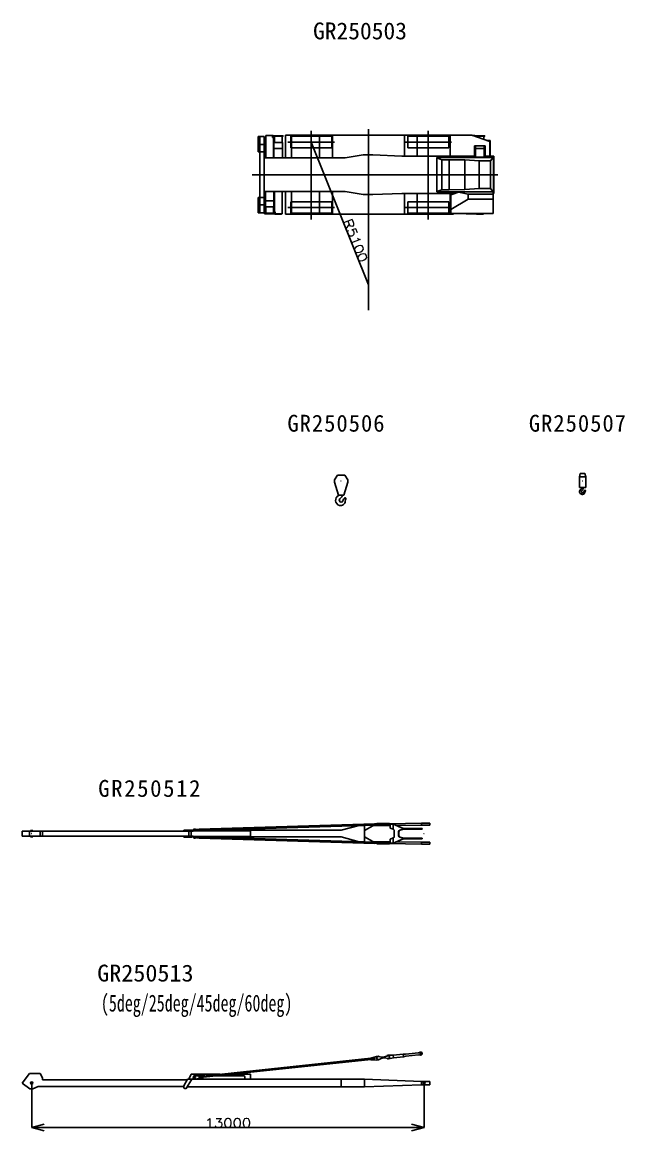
# Model space of a CAD drawing. Extents: x -120528 to -38681, y -40362 to 40632.
# Drawn here: x -102925 to -82960, y -83 to 36668 of the extents above; entities that cross this region are included whole.
import ezdxf

# ---------------------------------------------------------------- set-up
doc = ezdxf.new("R2010")
doc.units = 0
doc.header["$PDMODE"] = 35
doc.layers.get('0').update_dxf_attribs({"linetype": 'CONTINUOUS'})
doc.layers.get('DEFPOINTS').update_dxf_attribs({"linetype": 'CONTINUOUS'})
doc.styles.add('MX_DIMTXSTY_3', font='txt.shx', dxfattribs={"width": 1.2, "bigfont": 'extfont.shx'})
doc.styles.add('MX_DIMTXSTY_4', font='txt.shx', dxfattribs={"width": 1.15, "bigfont": 'extfont.shx'})
doc.styles.add('MX_NOTE_STANDARD', font='txt.shx', dxfattribs={"bigfont": 'extfont.shx'})
doc.dimstyles.new('MXDIMSTYLE', dxfattribs={"dimtxt": 2.8, "dimasz": 2.5, "dimexe": 1, "dimexo": 0.5, "dimgap": 0.5, "dimtad": 1, "dimdsep": 46, "dimtxsty": 'MX_NOTE_STANDARD', "dimblk1": 'OPEN30', "dimblk2": 'OPEN30', "dimsah": 1, "dimcen": 2.5, "dimadec": 0, "dimazin": 0, "dimtfac": 1, "dimtmove": 0, "dimatfit": 3, "dimldrblk": 'OPEN30', "dimfxl": 1, "dimtzin": 0, "dimarcsym": 0})

# ---------------------------------------------------------------- blocks, each defined once
blk = doc.blocks.new('_OPEN30')
at = {"color": 0, "linetype": 'ByBlock', "lineweight": -2}
for p, q in [((-1, 0.267949), (0, 0)), ((0, 0), (-1, -0.267949)), ((0, 0), (-1, 0))]:
    blk.add_line(p, q, dxfattribs=at)
blk = doc.blocks.new('*D5')
at = {"color": 7, "linetype": 'Continuous'}
for p, q in [((-93349.973253, 32695.03115), (-93350.437456, 32694.845365)), ((-91454.509064, 27960.348926), (-93349.50905, 32695.216934)), ((-91454.973252, 27960.163148), (-91455.43747, 27959.977357))]:
    blk.add_line(p, q, dxfattribs=at)
at = {"layer": 'DEFPOINTS', "color": 0, "linetype": 'Continuous'}
for p in [(-93349.50905, 32695.216934), (-93349.50905, 32695.216934), (-91454.509049, 27960.348932)]:
    blk.add_point(p, dxfattribs=at)
at = {"color": 7, "linetype": 'Continuous', "xscale": 2.77, "yscale": 2.77, "zscale": 2.77}
for p, rotation in [((-93349.50905, 32695.216934), 111.8123909999999), ((-91454.509064, 27960.348926), 291.812391)]:
    blk.add_blockref('_OPEN30', p, dxfattribs=dict(at, rotation=rotation))
at = {"color": 7, "linetype": 'Continuous', "insert": (-91880.335343, 29429.362774), "char_height": 300, "attachment_point": 5, "rotation": 291.8124214336, "style": 'MX_DIMTXSTY_4'}
blk.add_mtext('\\A1;R5100', dxfattribs=at)
blk = doc.blocks.new('*D8')
at = {"color": 7, "linetype": 'Continuous'}
for p, q in [((-102609.909141, 1500.525206), (-102609.909141, 26.880675)), ((-89609.908604, 1498.225279), (-89609.908604, 26.880675)), ((-89609.908604, 27.880675), (-102609.909141, 27.880675))]:
    blk.add_line(p, q, dxfattribs=at)
at = {"layer": 'DEFPOINTS', "color": 0, "linetype": 'Continuous'}
for p in [(-102609.909141, 1501.025206), (-89609.908604, 1498.725279), (-102609.909141, 27.880675)]:
    blk.add_point(p, dxfattribs=at)
at = {"color": 7, "linetype": 'Continuous', "xscale": 415.5, "yscale": 415.5, "zscale": 415.5, "rotation": 180}
blk.add_blockref('_OPEN30', (-102609.909141, 27.880675), dxfattribs=at)
at = {"color": 7, "linetype": 'Continuous', "xscale": 415.5, "yscale": 415.5, "zscale": 415.5}
blk.add_blockref('_OPEN30', (-89609.908604, 27.880675), dxfattribs=at)
at = {"color": 7, "linetype": 'Continuous', "insert": (-96109.909092, 178.380675), "char_height": 300, "attachment_point": 5, "style": 'MX_DIMTXSTY_3'}
blk.add_mtext('\\A1;13000', dxfattribs=at)

msp = doc.modelspace()

# ---------------------------------------------------------------- linework, layer by layer
at = {"color": 104, "linetype": 'Continuous'}
for p, q in [((-91454.51, 33116.92), (-91454.51, 27122.82)), ((-95109.51, 32875.22), (-94909.51, 32875.22)), ((-95109.51, 32875.22), (-95109.51, 32608.22)), ((-95052.51, 32608.22), (-95052.51, 32875.22)), ((-94909.51, 32875.22), (-94909.51, 32608.22)), ((-94201.51, 32170.22), (-94201.51, 32920.22)), ((-94201.51, 32920.22), (-94001.51, 32920.22)), ((-92671.51, 32887.22), (-94027.51, 32887.22)), ((-94027.51, 32887.22), (-94027.51, 32503.22)), ((-94001.51, 32920.22), (-94001.51, 32170.22)), ((-94001.51, 32920.22), (-93070.51, 32920.22)), ((-93349.51, 30131.83), (-93349.51, 33062.99)), ((-93070.51, 32920.22), (-93070.51, 32170.22)), ((-92640.51, 32920.22), (-93070.51, 32920.22)), ((-92671.51, 32503.22), (-92671.51, 32887.22)), ((-92640.51, 32170.22), (-92640.51, 32920.22)), ((-92640.51, 32920.22), (-90259.51, 32920.22)), ((-89841.51, 32920.22), (-90259.51, 32920.22)), ((-90259.51, 32920.22), (-90259.51, 32228.22)), ((-88791.51, 32887.22), (-90147.51, 32887.22)), ((-90147.51, 32887.22), (-90147.51, 32503.22)), ((-89841.51, 32228.22), (-89841.51, 32920.22)), ((-89841.51, 32920.22), (-88748.51, 32920.22)), ((-89469.51, 30131.83), (-89469.51, 33062.99)), ((-88791.51, 32503.22), (-88791.51, 32887.22)), ((-88028.51, 32920.22), (-88748.51, 32920.22)), ((-88748.51, 32920.22), (-88748.51, 32228.22)), ((-87428.51, 32713.22), (-88028.51, 32920.22)), ((-87535.76, 32750.22), (-87424.51, 32750.22)), ((-87428.51, 32228.22), (-87428.51, 32713.22)), ((-87424.51, 32750.22), (-87424.51, 32228.22)), ((-95052.51, 32608.22), (-95109.51, 32608.22)), ((-95109.51, 32608.22), (-95109.51, 32365.22)), ((-95109.51, 32365.22), (-95052.51, 32365.22)), ((-95052.51, 32608.22), (-94909.51, 32608.22)), ((-95052.51, 32365.22), (-95052.51, 32608.22)), ((-95052.51, 32365.22), (-94909.51, 32365.22)), ((-95052.51, 30855.22), (-95052.51, 32365.22)), ((-94909.51, 32608.22), (-94909.51, 32365.22)), ((-94909.51, 32365.22), (-94909.51, 32170.22)), ((-94584.51, 32477.22), (-94584.51, 32676.11)), ((-94299.51, 32676.11), (-94584.51, 32676.11)), ((-94584.51, 32477.22), (-94299.51, 32477.22)), ((-94584.51, 32170.22), (-94584.51, 32477.22)), ((-94299.51, 32676.11), (-94299.51, 32477.22)), ((-94299.51, 32477.22), (-94299.51, 32170.22)), ((-92577.68, 32695.22), (-94126.41, 32695.22)), ((-94027.51, 32503.22), (-92671.51, 32503.22)), ((-88697.68, 32695.22), (-90246.41, 32695.22)), ((-90147.51, 32503.22), (-88791.51, 32503.22)), ((-87941.51, 32571.22), (-87588.51, 32571.22)), ((-87941.51, 32228.22), (-87941.51, 32571.22)), ((-87904.51, 32477.22), (-87904.51, 32571.22)), ((-87619.51, 32477.22), (-87904.51, 32477.22)), ((-87904.51, 32196.53), (-87904.51, 32477.22)), ((-87619.51, 32571.22), (-87619.51, 32477.22)), ((-87619.51, 32477.22), (-87619.51, 32196.53)), ((-87588.51, 32571.22), (-87588.51, 32228.22)), ((-94909.51, 32170.22), (-94909.51, 31050.22)), ((-94584.51, 32170.22), (-94909.51, 32170.22)), ((-94584.51, 32170.22), (-94001.51, 32170.22)), ((-94001.51, 32170.22), (-93070.51, 32170.22)), ((-93070.51, 32170.22), (-92640.51, 32170.22)), ((-92640.51, 32170.22), (-92224.51, 32170.22)), ((-92224.51, 32170.22), (-91624.51, 32270.22)), ((-91624.51, 32270.22), (-91304.51, 32270.22)), ((-91304.51, 32270.22), (-90346.51, 32228.22)), ((-90346.51, 32228.22), (-90259.51, 32228.22)), ((-90259.51, 32228.22), (-89841.51, 32228.22)), ((-89841.51, 32228.22), (-88748.51, 32228.22)), ((-89182.71, 32181.82), (-89182.71, 32166.85)), ((-89182.71, 32181.82), (-87321.9, 32181.82)), ((-89182.71, 31053.59), (-89182.71, 32166.85)), ((-89182.71, 32166.85), (-89027.71, 32105.55)), ((-89027.71, 31114.88), (-89027.71, 32105.55)), ((-89027.71, 32105.55), (-88777.71, 32105.55)), ((-88777.71, 32105.55), (-88777.71, 31114.88)), ((-88259.51, 32100.09), (-88777.71, 32105.55)), ((-88748.51, 32228.22), (-87941.51, 32228.22)), ((-87781.51, 32070.62), (-88259.51, 32100.09)), ((-88259.51, 31120.34), (-88259.51, 32100.09)), ((-87904.51, 32228.22), (-87941.51, 32228.22)), ((-87619.51, 32196.53), (-87904.51, 32196.53)), ((-87781.51, 32070.62), (-87408.51, 32070.62)), ((-87781.51, 31149.82), (-87781.51, 32070.62)), ((-87588.51, 32228.22), (-87619.51, 32228.22)), ((-87588.51, 32228.22), (-87428.51, 32228.22)), ((-87299.51, 32228.22), (-87428.51, 32228.22)), ((-87321.9, 32181.82), (-87408.51, 32070.62)), ((-87408.51, 32070.62), (-87408.51, 31149.82)), ((-87321.9, 32181.82), (-87309.51, 32181.82)), ((-87309.51, 32181.82), (-87309.51, 31038.62)), ((-87299.51, 30992.22), (-87299.51, 32228.22)), ((-87163.43, 31610.22), (-95304.66, 31610.22)), ((-94909.51, 31050.22), (-94909.51, 30855.22)), ((-94909.51, 31050.22), (-94869.51, 31050.22)), ((-94869.51, 30743.22), (-94869.51, 31050.22)), ((-94869.51, 31050.22), (-94584.51, 31050.22)), ((-94584.51, 31050.22), (-92224.51, 31050.22)), ((-94584.51, 31050.22), (-94584.51, 30743.22)), ((-94201.51, 30300.22), (-94201.51, 31050.22)), ((-94001.51, 31050.22), (-94201.51, 31050.22)), ((-94001.51, 31050.22), (-94001.51, 30300.22)), ((-93070.51, 31050.22), (-94001.51, 31050.22)), ((-93070.51, 31050.22), (-93070.51, 30300.22)), ((-92640.51, 31050.22), (-93070.51, 31050.22)), ((-92640.51, 30300.22), (-92640.51, 31050.22)), ((-92224.51, 31050.22), (-92640.51, 31050.22)), ((-91624.51, 30950.22), (-92224.51, 31050.22)), ((-92224.51, 31050.22), (-91624.51, 30950.22)), ((-91304.51, 30950.22), (-91624.51, 30950.22)), ((-91304.51, 30950.22), (-91624.51, 30950.22)), ((-90346.51, 30992.22), (-91304.51, 30950.22)), ((-91304.51, 30950.22), (-90346.51, 30992.22)), ((-90259.51, 30992.22), (-90346.51, 30992.22)), ((-88580.15, 30992.22), (-90346.51, 30992.22)), ((-90259.51, 30992.22), (-90259.51, 30300.22)), ((-89841.51, 30992.22), (-90259.51, 30992.22)), ((-89841.51, 30300.22), (-89841.51, 30992.22)), ((-88748.51, 30992.22), (-89841.51, 30992.22)), ((-89027.71, 31114.88), (-89182.71, 31053.59)), ((-89182.71, 31053.59), (-89182.71, 31038.62)), ((-89182.71, 31038.62), (-88436.64, 31038.62)), ((-88777.71, 31114.88), (-89027.71, 31114.88)), ((-88777.71, 31114.88), (-88259.51, 31120.34)), ((-88748.51, 30992.22), (-88713.92, 30992.22)), ((-88748.51, 30300.22), (-88748.51, 30992.22)), ((-88469.35, 31028.04), (-88725.51, 30945.22)), ((-88725.51, 30459.21), (-88725.51, 30945.22)), ((-88640.51, 30992.22), (-88640.51, 30972.7)), ((-88425.51, 31042.22), (-88469.35, 31028.04)), ((-88469.35, 31028.04), (-88153.51, 30965.22)), ((-88425.51, 31042.22), (-87325.51, 31042.22)), ((-87781.51, 31149.82), (-88259.51, 31120.34)), ((-87325.51, 30965.22), (-88153.51, 30965.22)), ((-88153.51, 30965.22), (-88153.51, 30803.22)), ((-87408.51, 31149.82), (-87781.51, 31149.82)), ((-87321.9, 31038.62), (-87408.51, 31149.82)), ((-87325.51, 31042.22), (-87325.51, 30965.22)), ((-87325.51, 31038.62), (-87321.9, 31038.62)), ((-87299.51, 30992.22), (-87325.51, 30992.22)), ((-87325.51, 30965.22), (-87325.51, 30803.22)), ((-87309.51, 31038.62), (-87321.9, 31038.62)), ((-95109.51, 30855.22), (-95052.51, 30855.22)), ((-95109.51, 30612.22), (-95109.51, 30855.22)), ((-95109.51, 30612.22), (-95052.51, 30612.22)), ((-95109.51, 30345.22), (-95109.51, 30612.22)), ((-94909.51, 30855.22), (-95052.51, 30855.22)), ((-95052.51, 30855.22), (-95052.51, 30612.22)), ((-95052.51, 30612.22), (-94909.51, 30612.22)), ((-95052.51, 30345.22), (-95052.51, 30612.22)), ((-94909.51, 30612.22), (-94909.51, 30855.22)), ((-94909.51, 30612.22), (-94909.51, 30345.22)), ((-94869.51, 30544.32), (-94869.51, 30743.22)), ((-94584.51, 30743.22), (-94869.51, 30743.22)), ((-94869.51, 30544.32), (-94584.51, 30544.32)), ((-94584.51, 30743.22), (-94584.51, 30544.32)), ((-92577.68, 30525.22), (-94126.41, 30525.22)), ((-92671.51, 30717.22), (-94027.51, 30717.22)), ((-94027.51, 30717.22), (-94027.51, 30333.22)), ((-92671.51, 30333.22), (-92671.51, 30717.22)), ((-88697.68, 30525.22), (-90246.41, 30525.22)), ((-88791.51, 30717.22), (-90147.51, 30717.22)), ((-90147.51, 30717.22), (-90147.51, 30333.22)), ((-88791.51, 30333.22), (-88791.51, 30717.22)), ((-88153.51, 30803.22), (-88725.51, 30459.21)), ((-87325.51, 30803.22), (-88153.51, 30803.22)), ((-87325.51, 30320.22), (-87325.51, 30803.22)), ((-95052.51, 30345.22), (-95109.51, 30345.22)), ((-94909.51, 30345.22), (-95052.51, 30345.22)), ((-94001.51, 30300.22), (-94201.51, 30300.22)), ((-94027.51, 30333.22), (-92671.51, 30333.22)), ((-93070.51, 30300.22), (-94001.51, 30300.22)), ((-93070.51, 30300.22), (-92640.51, 30300.22)), ((-90259.51, 30300.22), (-92640.51, 30300.22)), ((-90259.51, 30300.22), (-89841.51, 30300.22)), ((-90147.51, 30333.22), (-88791.51, 30333.22)), ((-88748.51, 30300.22), (-89841.51, 30300.22)), ((-88640.51, 30300.22), (-88748.51, 30300.22)), ((-88725.51, 30459.21), (-88725.51, 30320.22)), ((-88725.51, 30320.22), (-87325.51, 30320.22)), ((-88640.51, 30320.22), (-88640.51, 30300.22))]:
    msp.add_line(p, q, dxfattribs=at)
at = {"color": 130, "linetype": 'Continuous'}
for p, q in [((-94856.01, 32909.21), (-94628.01, 32909.21)), ((-94856.01, 32170.22), (-94856.01, 32909.21)), ((-94840.01, 32915.15), (-94614.01, 32915.15)), ((-94840.01, 32909.21), (-94840.01, 32915.15)), ((-94628.01, 32842.21), (-94628.01, 32909.21)), ((-94598.01, 32842.21), (-94628.01, 32842.21)), ((-94614.01, 32915.15), (-94614.01, 32842.21)), ((-94277.01, 32905.3), (-94607.01, 32905.3)), ((-94607.01, 32905.3), (-94607.01, 32905.22)), ((-94607.01, 32905.22), (-94277.01, 32905.22)), ((-94607.01, 32905.22), (-94607.01, 32889.22)), ((-94277.01, 32889.22), (-94607.01, 32889.22)), ((-94598.01, 32842.21), (-94598.01, 32170.22)), ((-94571.01, 32676.11), (-94571.01, 32889.22)), ((-94313.01, 32889.22), (-94313.01, 32676.11)), ((-94277.01, 32905.22), (-94277.01, 32905.3)), ((-94277.01, 32889.22), (-94277.01, 32905.22)), ((-88013.82, 32915.15), (-87934.01, 32915.15)), ((-87996.6, 32909.21), (-87948.01, 32909.21)), ((-87948.01, 32892.44), (-87948.01, 32909.21)), ((-87934.01, 32915.15), (-87934.01, 32887.61)), ((-87597.01, 32905.3), (-87927.01, 32905.3)), ((-87927.01, 32905.3), (-87927.01, 32905.22)), ((-87927.01, 32905.22), (-87597.01, 32905.22)), ((-87927.01, 32905.22), (-87927.01, 32889.22)), ((-87597.01, 32889.22), (-87927.01, 32889.22)), ((-87891.01, 32872.78), (-87891.01, 32889.22)), ((-87633.01, 32889.22), (-87633.01, 32783.77)), ((-87597.01, 32905.22), (-87597.01, 32905.3)), ((-87597.01, 32889.22), (-87597.01, 32905.22)), ((-87918.01, 32571.22), (-87918.01, 32228.22)), ((-94571.01, 30378.23), (-94571.01, 31050.22)), ((-94313.01, 31050.22), (-94313.01, 30311.23)), ((-94856.01, 30331.21), (-94856.01, 30544.32)), ((-94598.01, 30544.32), (-94598.01, 30331.21)), ((-94892.01, 30331.21), (-94892.01, 30315.21)), ((-94892.01, 30331.21), (-94562.01, 30331.21)), ((-94892.01, 30315.21), (-94892.01, 30315.14)), ((-94562.01, 30315.21), (-94892.01, 30315.21)), ((-94892.01, 30315.14), (-94562.01, 30315.14)), ((-94571.01, 30378.23), (-94541.01, 30378.23)), ((-94562.01, 30315.21), (-94562.01, 30331.21)), ((-94562.01, 30315.14), (-94562.01, 30315.21)), ((-94555.01, 30305.29), (-94555.01, 30378.23)), ((-94329.01, 30305.29), (-94555.01, 30305.29)), ((-94541.01, 30378.23), (-94541.01, 30311.23)), ((-94313.01, 30311.23), (-94541.01, 30311.23)), ((-94329.01, 30311.23), (-94329.01, 30305.29)), ((-88212.01, 30320.22), (-88212.01, 30315.21)), ((-88212.01, 30315.21), (-88212.01, 30315.14)), ((-87882.01, 30315.21), (-88212.01, 30315.21)), ((-88212.01, 30315.14), (-87882.01, 30315.14)), ((-87882.01, 30315.21), (-87882.01, 30320.22)), ((-87882.01, 30315.14), (-87882.01, 30315.21)), ((-87875.01, 30305.29), (-87875.01, 30320.22)), ((-87649.01, 30305.29), (-87875.01, 30305.29)), ((-87861.01, 30320.22), (-87861.01, 30311.23)), ((-87633.01, 30311.23), (-87861.01, 30311.23)), ((-87649.01, 30311.23), (-87649.01, 30305.29)), ((-87633.01, 30320.22), (-87633.01, 30311.23))]:
    msp.add_line(p, q, dxfattribs=at)
at = {"color": 171, "linetype": 'Continuous'}
msp.add_line((-93349.51, 32695.22), (-91454.51, 27960.35), dxfattribs=at)
at = {"color": 224, "linetype": 'Continuous'}
for p, q in [((-84435.42, 21703.23), (-84463.42, 21598.73)), ((-84435.42, 21703.23), (-84358.42, 21703.23)), ((-84350.42, 21703.23), (-84366.42, 21703.23)), ((-84358.42, 21703.23), (-84281.42, 21703.23)), ((-84253.42, 21598.73), (-84281.42, 21703.23)), ((-92478.42, 21650.23), (-92578.42, 21495.23)), ((-92578.42, 21495.23), (-92578.42, 21420.23)), ((-92578.42, 21420.23), (-92444.42, 20990.23)), ((-92238.42, 21650.23), (-92478.42, 21650.23)), ((-92272.42, 20990.23), (-92138.42, 21420.23)), ((-92138.42, 21495.23), (-92238.42, 21650.23)), ((-92138.42, 21420.23), (-92138.42, 21495.23)), ((-84463.42, 21240.23), (-84463.42, 21598.73)), ((-84358.42, 21598.73), (-84463.42, 21598.73)), ((-84253.42, 21598.73), (-84358.42, 21598.73)), ((-84253.42, 21598.73), (-84253.42, 21240.23)), ((-92444.42, 20990.23), (-92272.42, 20990.23)), ((-84253.42, 21240.23), (-84463.42, 21240.23)), ((-84382.42, 21240.23), (-84382.42, 21225.46)), ((-84335.87, 21208.53), (-84335.87, 21240.23)), ((-92402.19, 20865.92), (-92365.81, 20902.31))]:
    msp.add_line(p, q, dxfattribs=at)
at = {"color": 11, "linetype": 'Continuous'}
for p, q in [((-97064.6, 9917.44), (-91247.06, 10092.16)), ((-97063.39, 9877.16), (-91245.85, 10051.87)), ((-92361.91, 9878.6), (-91762.41, 10036.36)), ((-91589.46, 10081.87), (-91582.91, 10083.6)), ((-91582.91, 10083.6), (-91474.88, 10085.31)), ((-91582.91, 10083.6), (-91582.91, 10082.07)), ((-91582.91, 10041.75), (-91582.91, 9870.6)), ((-91303.91, 10028.6), (-91582.91, 9870.6)), ((-91183.49, 10083.6), (-91378.86, 10077.63)), ((-91378.86, 10077.63), (-91378.29, 10058.64)), ((-91378.29, 10058.64), (-91182.92, 10064.61)), ((-91378.29, 10058.64), (-91377.27, 10058.64)), ((-91377.27, 10058.64), (-91248.05, 10062.52)), ((-91303.91, 10028.6), (-90730.17, 10037.51)), ((-91244.3, 10062.52), (-91248.05, 10062.52)), ((-91245.81, 10088.95), (-91061.05, 10091.89)), ((-91170.27, 10064.61), (-91244.31, 10062.42)), ((-91183.49, 10083.6), (-91133.79, 10085.09)), ((-91182.92, 10064.61), (-91183.49, 10083.6)), ((-91133.22, 10066.1), (-91182.92, 10064.61)), ((-91177.18, 10104.1), (-91177.18, 10096.1)), ((-91119.39, 10104.1), (-91177.18, 10104.1)), ((-91177.18, 10096.1), (-91119.39, 10096.1)), ((-91177.18, 10055.1), (-91177.18, 10047.1)), ((-91119.39, 10055.1), (-91177.18, 10055.1)), ((-91177.18, 10047.1), (-91119.39, 10047.1)), ((-91170.27, 10064.61), (-91120.57, 10066.1)), ((-91119.39, 10104.1), (-91004.8, 10104.1)), ((-91061.05, 10096.1), (-91119.39, 10096.1)), ((-91119.39, 10055.1), (-91061.05, 10055.1)), ((-91004.8, 10047.1), (-91119.39, 10047.1)), ((-91067.49, 10086.87), (-91066.92, 10067.88)), ((-91061.05, 10055.1), (-91061.05, 10096.1)), ((-91004.8, 10104.1), (-91004.8, 10047.1)), ((-91004.8, 10104.1), (-90925.25, 10104.1)), ((-90925.25, 10047.1), (-91004.8, 10047.1)), ((-90925.25, 10104.1), (-90925.25, 10096.1)), ((-90925.25, 10104.1), (-90815.13, 10104.1)), ((-90815.13, 10096.1), (-90925.25, 10096.1)), ((-90925.25, 10096.1), (-90925.25, 10055.1)), ((-90925.25, 10055.1), (-90925.25, 10047.1)), ((-90925.25, 10055.1), (-90815.13, 10055.1)), ((-90815.13, 10047.1), (-90925.25, 10047.1)), ((-90921.4, 10055.1), (-90921.4, 10096.1)), ((-90921.4, 10094.11), (-90796.23, 10096.1)), ((-90859.02, 10083.6), (-90859.02, 10067.6)), ((-90800.74, 10083.6), (-90859.02, 10083.6)), ((-90859.02, 10067.6), (-90800.74, 10067.6)), ((-90751.78, 10104.1), (-90815.13, 10104.1)), ((-90815.13, 10096.1), (-90751.78, 10096.1)), ((-90751.78, 10055.1), (-90815.13, 10055.1)), ((-90815.13, 10047.1), (-90751.78, 10047.1)), ((-90633.92, 10083.6), (-90800.74, 10083.6)), ((-90800.74, 10067.6), (-90730.17, 10067.6)), ((-90751.52, 10104.1), (-90751.78, 10104.1)), ((-90751.78, 10096.1), (-90751.52, 10096.1)), ((-90751.52, 10055.1), (-90751.78, 10055.1)), ((-90751.78, 10047.1), (-90751.52, 10047.1)), ((-90751.52, 10096.81), (-89694.91, 10113.6)), ((-90751.52, 10104.1), (-90751.52, 10096.1)), ((-90751.52, 10055.1), (-90751.52, 10047.1)), ((-90730.17, 10067.6), (-90730.17, 9952.6)), ((-90730.17, 9952.6), (-90633.92, 9912.02)), ((-90633.92, 10083.6), (-90633.92, 9912.02)), ((-90306.76, 9942.6), (-90633.92, 10083.6)), ((-90624.02, 10083.6), (-90633.92, 10083.6)), ((-90296.85, 9942.6), (-90624.02, 10083.6)), ((-90524.5, 10040.71), (-89694.91, 10053.6)), ((-90306.76, 9942.6), (-90220.81, 9942.6)), ((-90306.76, 9920.6), (-90306.76, 9942.6)), ((-90220.81, 9942.6), (-90220.81, 9920.6)), ((-90220.81, 9942.6), (-89798.17, 9942.6)), ((-89798.17, 9942.6), (-89798.17, 9920.6)), ((-89798.17, 9942.6), (-89736.73, 9942.6)), ((-89670.34, 9942.6), (-89736.73, 9942.6)), ((-89424.91, 10113.6), (-89694.91, 10113.6)), ((-89694.91, 10053.6), (-89694.91, 10113.6)), ((-89694.91, 10053.6), (-89424.91, 10053.6)), ((-89670.06, 9942.6), (-89670.34, 9942.6)), ((-89670.06, 9942.6), (-89670.06, 9920.6)), ((-89424.91, 10113.6), (-89424.91, 10053.6)), ((-102924.91, 9683.6), (-102924.91, 9853.6)), ((-102924.91, 9853.6), (-102679.91, 9853.6)), ((-102679.91, 9683.6), (-102924.91, 9683.6)), ((-102679.91, 9853.6), (-102679.91, 9683.6)), ((-102679.91, 9853.6), (-102324.91, 9853.6)), ((-102324.91, 9683.6), (-102679.91, 9683.6)), ((-102644.91, 9873.6), (-102644.91, 9853.6)), ((-102574.91, 9873.6), (-102644.91, 9873.6)), ((-102644.91, 9683.6), (-102644.91, 9663.6)), ((-102644.91, 9663.6), (-102574.91, 9663.6)), ((-102574.91, 9853.6), (-102574.91, 9873.6)), ((-102574.91, 9663.6), (-102574.91, 9683.6)), ((-102324.91, 9683.6), (-102324.91, 9853.6)), ((-102324.91, 9853.6), (-102254.91, 9853.6)), ((-102254.91, 9683.6), (-102324.91, 9683.6)), ((-102254.91, 9853.6), (-97254.91, 9853.6)), ((-102254.91, 9853.6), (-102254.91, 9683.6)), ((-102254.91, 9683.6), (-97254.91, 9683.6)), ((-97569.91, 9853.6), (-97569.91, 9884.6)), ((-97569.91, 9884.6), (-97450.52, 9884.6)), ((-97569.91, 9652.6), (-97569.91, 9683.6)), ((-97450.52, 9652.6), (-97569.91, 9652.6)), ((-97433.01, 9884.6), (-97450.52, 9884.6)), ((-97450.52, 9652.6), (-97433.01, 9652.6)), ((-97433.01, 9884.6), (-97304.91, 9884.6)), ((-97304.91, 9652.6), (-97433.01, 9652.6)), ((-97406.11, 9859.6), (-97406.11, 9677.6)), ((-97406.11, 9859.6), (-97329.8, 9859.6)), ((-97329.8, 9677.6), (-97406.11, 9677.6)), ((-97329.8, 9677.6), (-97329.8, 9859.6)), ((-97329.8, 9859.6), (-95364.91, 9859.6)), ((-95364.91, 9677.6), (-97329.8, 9677.6)), ((-97304.91, 9859.6), (-97304.91, 9884.6)), ((-97304.91, 9878.6), (-97235.62, 9878.6)), ((-97304.91, 9652.6), (-97304.91, 9677.6)), ((-97235.62, 9658.6), (-97304.91, 9658.6)), ((-97257.82, 9881.99), (-97258.38, 9900.98)), ((-97257.82, 9655.2), (-97258.38, 9636.21)), ((-97235.62, 9901.79), (-97235.62, 9920.6)), ((-97180.77, 9920.6), (-97235.62, 9920.6)), ((-97235.62, 9859.6), (-97235.62, 9882.65)), ((-97235.62, 9654.54), (-97235.62, 9677.6)), ((-97235.62, 9616.6), (-97235.62, 9635.4)), ((-97235.62, 9616.6), (-97180.77, 9616.6)), ((-97213.67, 9902.47), (-97149.06, 9904.41)), ((-97149.06, 9632.79), (-97213.67, 9634.73)), ((-97148.5, 9885.42), (-97213.11, 9883.48)), ((-97213.11, 9653.72), (-97148.5, 9651.78)), ((-97180.62, 9920.6), (-97180.77, 9920.6)), ((-97180.77, 9616.6), (-97180.62, 9616.6)), ((-97180.62, 9903.46), (-97180.62, 9920.6)), ((-97180.62, 9884.14), (-97137.96, 9885.42)), ((-97180.62, 9859.6), (-97180.62, 9884.29)), ((-97180.62, 9878.6), (-97064.23, 9878.6)), ((-97180.62, 9652.91), (-97180.62, 9677.6)), ((-97064.23, 9658.6), (-97180.62, 9658.6)), ((-97137.96, 9651.78), (-97180.62, 9653.06)), ((-97180.62, 9616.6), (-97180.62, 9633.73)), ((-97149.06, 9904.41), (-96928.02, 9910.98)), ((-97149.06, 9904.41), (-97148.5, 9885.42)), ((-97149.06, 9632.79), (-97148.5, 9651.78)), ((-96928.02, 9626.22), (-97149.06, 9632.79)), ((-96927.45, 9891.99), (-97148.5, 9885.42)), ((-97148.5, 9651.78), (-96927.45, 9645.21)), ((-97137.96, 9885.42), (-97065.57, 9887.62)), ((-97065.57, 9649.58), (-97137.96, 9651.78)), ((-96926.43, 9891.99), (-97065.58, 9887.81)), ((-96926.43, 9645.21), (-97065.58, 9649.39)), ((-97064.6, 9619.75), (-91247.06, 9445.04)), ((-97063.39, 9660.03), (-91245.85, 9485.32)), ((-97015.54, 9878.6), (-92361.91, 9878.6)), ((-92361.91, 9658.6), (-97015.54, 9658.6)), ((-96927.45, 9891.99), (-96928.02, 9910.98)), ((-96928.02, 9910.98), (-96926.99, 9910.98)), ((-96927.45, 9645.21), (-96928.02, 9626.22)), ((-96926.99, 9626.22), (-96928.02, 9626.22)), ((-96926.43, 9891.99), (-96927.45, 9891.99)), ((-96927.45, 9645.21), (-96926.43, 9645.21)), ((-95364.91, 9677.6), (-95364.91, 9859.6)), ((-91762.41, 9500.83), (-92361.91, 9658.6)), ((-91582.91, 9870.6), (-91582.91, 9666.6)), ((-91303.91, 9508.6), (-91582.91, 9666.6)), ((-91582.91, 9666.6), (-91582.91, 9495.44)), ((-90633.92, 9625.18), (-90730.17, 9584.6)), ((-90730.17, 9584.6), (-90730.17, 9469.6)), ((-90633.92, 9912.02), (-90620.32, 9906.24)), ((-90620.32, 9630.96), (-90633.92, 9625.18)), ((-90633.92, 9625.18), (-90633.92, 9453.6)), ((-90633.92, 9453.6), (-90306.76, 9594.6)), ((-90624.02, 9453.6), (-90296.85, 9594.6)), ((-90602.1, 9878.61), (-90602.1, 9658.59)), ((-90455.92, 9711.04), (-90455.92, 9826.15)), ((-90446.01, 9826.15), (-90446.01, 9711.04)), ((-90415.68, 9882.88), (-90306.76, 9920.6)), ((-90306.76, 9616.6), (-90415.68, 9654.31)), ((-90296.85, 9920.6), (-90405.77, 9882.88)), ((-90405.77, 9654.31), (-90296.85, 9616.6)), ((-90220.81, 9920.6), (-90306.76, 9920.6)), ((-90306.76, 9616.6), (-90220.81, 9616.6)), ((-90306.76, 9594.6), (-90306.76, 9616.6)), ((-90220.81, 9594.6), (-90306.76, 9594.6)), ((-89798.17, 9920.6), (-90220.81, 9920.6)), ((-90220.81, 9616.6), (-90220.81, 9594.6)), ((-90220.81, 9616.6), (-89798.17, 9616.6)), ((-89798.17, 9594.6), (-90220.81, 9594.6)), ((-89736.73, 9920.6), (-89798.17, 9920.6)), ((-89798.17, 9616.6), (-89798.17, 9594.6)), ((-89798.17, 9616.6), (-89736.73, 9616.6)), ((-89736.73, 9594.6), (-89798.17, 9594.6)), ((-89736.73, 9920.6), (-89670.34, 9920.6)), ((-89670.34, 9616.6), (-89736.73, 9616.6)), ((-89736.73, 9594.6), (-89670.34, 9594.6)), ((-89670.34, 9920.6), (-89670.06, 9920.6)), ((-89670.06, 9616.6), (-89670.34, 9616.6)), ((-89670.34, 9594.6), (-89670.06, 9594.6)), ((-89670.06, 9616.6), (-89670.06, 9594.6)), ((-91582.91, 9453.6), (-91589.46, 9455.32)), ((-91582.91, 9455.12), (-91582.91, 9453.6)), ((-91582.91, 9453.6), (-91474.93, 9451.88)), ((-91378.29, 9478.56), (-91378.86, 9459.57)), ((-91183.49, 9453.59), (-91378.86, 9459.57)), ((-91182.92, 9472.59), (-91378.29, 9478.56)), ((-91377.27, 9478.56), (-91378.29, 9478.56)), ((-91377.27, 9478.56), (-91248.05, 9474.68)), ((-90730.17, 9499.68), (-91303.91, 9508.6)), ((-91244.3, 9474.68), (-91248.05, 9474.68)), ((-91245.81, 9448.24), (-91061.05, 9445.31)), ((-91244.31, 9474.77), (-91170.27, 9472.59)), ((-91183.49, 9453.59), (-91182.92, 9472.59)), ((-91133.79, 9452.1), (-91183.49, 9453.59)), ((-91182.92, 9472.59), (-91133.22, 9471.09)), ((-91177.18, 9490.1), (-91177.18, 9482.1)), ((-91119.39, 9490.1), (-91177.18, 9490.1)), ((-91177.18, 9482.1), (-91119.39, 9482.1)), ((-91177.18, 9441.1), (-91177.18, 9433.1)), ((-91119.39, 9441.1), (-91177.18, 9441.1)), ((-91177.18, 9433.1), (-91119.39, 9433.1)), ((-91170.27, 9472.59), (-91120.57, 9471.09)), ((-91119.39, 9490.1), (-91004.8, 9490.1)), ((-91061.05, 9482.1), (-91119.39, 9482.1)), ((-91119.39, 9441.1), (-91061.05, 9441.1)), ((-91004.8, 9433.1), (-91119.39, 9433.1)), ((-91067.49, 9450.32), (-91066.92, 9469.31)), ((-91061.05, 9441.1), (-91061.05, 9482.1)), ((-91004.8, 9490.1), (-91004.8, 9433.1)), ((-91004.8, 9490.1), (-90925.25, 9490.1)), ((-90925.25, 9433.1), (-91004.8, 9433.1)), ((-90925.25, 9490.1), (-90925.25, 9482.1)), ((-90925.25, 9490.1), (-90815.13, 9490.1)), ((-90925.25, 9482.1), (-90925.25, 9441.1)), ((-90815.13, 9482.1), (-90925.25, 9482.1)), ((-90925.25, 9441.1), (-90925.25, 9433.1)), ((-90925.25, 9441.1), (-90815.13, 9441.1)), ((-90815.13, 9433.1), (-90925.25, 9433.1)), ((-90921.4, 9482.1), (-90921.4, 9441.1)), ((-90921.4, 9443.09), (-90796.25, 9441.1)), ((-90859.02, 9469.6), (-90859.02, 9453.6)), ((-90800.74, 9469.6), (-90859.02, 9469.6)), ((-90859.02, 9453.6), (-90800.74, 9453.6)), ((-90751.78, 9490.1), (-90815.13, 9490.1)), ((-90815.13, 9482.1), (-90751.78, 9482.1)), ((-90751.78, 9441.1), (-90815.13, 9441.1)), ((-90815.13, 9433.1), (-90751.78, 9433.1)), ((-90730.17, 9469.6), (-90800.74, 9469.6)), ((-90800.74, 9453.6), (-90633.92, 9453.6)), ((-90751.52, 9490.1), (-90751.78, 9490.1)), ((-90751.78, 9482.1), (-90751.52, 9482.1)), ((-90751.52, 9441.1), (-90751.78, 9441.1)), ((-90751.78, 9433.1), (-90751.52, 9433.1)), ((-90751.52, 9490.1), (-90751.52, 9482.1)), ((-90751.52, 9441.1), (-90751.52, 9433.1)), ((-90751.52, 9440.39), (-89694.91, 9423.6)), ((-90624.02, 9453.6), (-90633.92, 9453.6)), ((-89694.91, 9483.6), (-90524.5, 9496.49)), ((-89424.91, 9483.6), (-89694.91, 9483.6)), ((-89694.91, 9423.6), (-89694.91, 9483.6)), ((-89694.91, 9423.6), (-89424.91, 9423.6)), ((-89424.91, 9483.6), (-89424.91, 9423.6)), ((-96926.96, 1733.48), (-91378.08, 2321.58)), ((-96922.71, 1693.41), (-91373.83, 2281.51)), ((-91183.49, 2382.28), (-91378.86, 2328.89)), ((-91378.86, 2328.89), (-91377.83, 2319.22)), ((-91378.86, 2328.89), (-91378.85, 2328.89)), ((-91377.83, 2319.22), (-91248.61, 2332.91)), ((-91374.09, 2283.88), (-91244.87, 2297.57)), ((-91374.09, 2283.88), (-91373.06, 2274.2)), ((-91373.06, 2274.2), (-91170.84, 2262.95)), ((-91244.87, 2297.57), (-91248.61, 2332.91)), ((-91133.79, 2387.55), (-91183.49, 2382.28)), ((-91170.84, 2262.95), (-91121.14, 2268.22)), ((-91133.22, 2387.61), (-91133.79, 2387.55)), ((-91120.57, 2268.28), (-91121.14, 2268.22)), ((-91004.8, 2359.24), (-91119.39, 2377.3)), ((-91109.21, 2281.25), (-91000.95, 2322.94)), ((-90925.25, 2367.67), (-91004.8, 2359.24)), ((-91000.95, 2322.94), (-90921.4, 2331.37)), ((-90815.13, 2407.38), (-90925.25, 2367.67)), ((-90921.4, 2331.37), (-90805.41, 2315.63)), ((-90800.74, 2422.67), (-90633.92, 2427.46)), ((-90788.13, 2303.69), (-90624.02, 2333.98)), ((-90633.92, 2427.46), (-90306.76, 2462.13)), ((-90624.02, 2333.98), (-90633.92, 2427.46)), ((-90624.02, 2333.98), (-90296.85, 2368.65)), ((-90220.81, 2457.66), (-90306.76, 2462.13)), ((-90306.76, 2462.13), (-90296.85, 2368.65)), ((-90296.85, 2368.65), (-90213.75, 2391.04)), ((-89798.17, 2502.46), (-90220.81, 2457.66)), ((-90213.75, 2391.04), (-89791.11, 2435.83)), ((-89736.73, 2524.19), (-89798.17, 2502.46)), ((-89791.11, 2435.83), (-89726.48, 2427.46)), ((-102679.91, 1811.43), (-102924.91, 1501.43)), ((-102924.91, 1501.43), (-102674.91, 1306.43)), ((-102324.91, 1811.43), (-102679.91, 1811.43)), ((-102254.91, 1668.43), (-102324.91, 1811.43)), ((-102254.91, 1607.63), (-102254.91, 1668.43)), ((-102254.91, 1607.63), (-97459.37, 1607.63)), ((-97450.52, 1623.89), (-97569.91, 1404.23)), ((-97487.01, 1324.16), (-97304.91, 1634.23)), ((-97304.91, 1634.23), (-97433.01, 1634.23)), ((-97329.8, 1792.73), (-97406.11, 1634.23)), ((-96367.98, 1792.73), (-97329.8, 1792.73)), ((-92361.91, 1626.73), (-97309.31, 1626.73)), ((-97254.91, 1701.7), (-97254.91, 1703.71)), ((-97254.91, 1626.73), (-97254.91, 1665.08)), ((-97219.89, 1738.73), (-97160.71, 1738.73)), ((-97149.06, 1739.96), (-97213.67, 1733.11)), ((-97138.52, 1640.52), (-97203.13, 1633.67)), ((-96928.02, 1740.76), (-97149.06, 1739.96)), ((-97149.06, 1739.96), (-97148.5, 1740.02)), ((-97148.5, 1740.02), (-96927.45, 1740.82)), ((-97138.52, 1640.52), (-96922.22, 1686.07)), ((-97137.96, 1640.58), (-97138.52, 1640.52)), ((-96921.65, 1686.13), (-97137.96, 1640.58)), ((-96926.99, 1731.09), (-97066.15, 1716.34)), ((-96923.24, 1695.74), (-97062.4, 1680.99)), ((-96927.45, 1740.82), (-96928.02, 1740.76)), ((-96926.99, 1731.09), (-96928.02, 1740.76)), ((-96927.45, 1740.82), (-96926.68, 1733.51)), ((-96927.23, 1738.73), (-96877.49, 1738.73)), ((-96922.22, 1686.07), (-96923.24, 1695.74)), ((-96922.43, 1693.44), (-96921.65, 1686.13)), ((-96922.22, 1686.07), (-96921.65, 1686.13)), ((-96495.12, 1738.73), (-95579.89, 1738.73)), ((-95364.91, 1792.73), (-95985.61, 1792.73)), ((-95544.91, 1703.74), (-95544.91, 1626.73)), ((-95364.91, 1626.73), (-95364.91, 1792.73)), ((-92361.91, 1371.23), (-92361.91, 1626.73)), ((-91582.91, 1626.73), (-92361.91, 1626.73)), ((-91582.91, 1626.73), (-89694.91, 1553.73)), ((-91582.91, 1371.23), (-91582.91, 1626.73)), ((-89694.91, 1553.73), (-89424.91, 1553.73)), ((-89694.91, 1443.73), (-89694.91, 1553.73)), ((-89424.91, 1553.73), (-89424.91, 1443.73)), ((-102674.91, 1306.43), (-102569.91, 1306.43)), ((-102569.91, 1306.43), (-102399.91, 1390.93)), ((-97569.91, 1390.93), (-102399.91, 1390.93)), ((-97569.91, 1404.23), (-97569.91, 1349.21)), ((-97495.63, 1319.23), (-97539.92, 1319.23)), ((-97459.37, 1371.23), (-92361.91, 1371.23)), ((-91582.91, 1371.23), (-92361.91, 1371.23)), ((-89694.91, 1443.73), (-91582.91, 1371.23)), ((-89424.91, 1443.73), (-89694.91, 1443.73))]:
    msp.add_line(p, q, dxfattribs=at)
for centre, radius in [((-89720.06, 2477.05), 24), ((-102609.91, 1501.03), 35), ((-97208.12, 1683.42), 27.5), ((-89609.91, 1498.73), 32.5)]:
    msp.add_circle(centre, radius, dxfattribs=at)
at = {"color": 224, "linetype": 'Continuous'}
for centre, radius, start, end in [((-92370.02, 20817.61), 172.46, 114.4584, 255.132013), ((-92466.08, 21032.56), 63, 293.039672, 317.779867), ((-92493, 21029.68), 180, 314.958435, 343.884542), ((-92492.98, 21029.67), 179.98, 343.884542, 347.341275), ((-84367.42, 21106.02), 91.5, 129.311243, 251.164341), ((-84367.42, 21106.01), 91.5, 114.724287, 129.311243), ((-84422.42, 21225.46), 40, 294.724287, 0), ((-84365.69, 21111.09), 96.86, 251.164341, 274.303488), ((-84358.42, 21108.23), 37.5, 124.617226, 340.500228), ((-84439.17, 21225.2), 104.64, 304.617226, 350.831172), ((-84364.45, 21094.53), 80.25, 274.303488, 354.51362), ((-84099.25, 20991.17), 247.03, 139.430979, 154.963661), ((-84277.48, 21143.76), 12.41, 327.039855, 139.430979), ((-84173.23, 21076.16), 111.84, 147.039855, 174.51362), ((-92358, 20821.73), 62.5, 134.999999, 340.798828), ((-92374.5, 20800.73), 155, 255.132013, 355.749733), ((-92048.72, 20714.02), 265, 137.330294, 160.798805), ((-92225.14, 20876.73), 25, 338.321115, 137.47111), ((-91955.65, 20769.6), 265, 158.321044, 175.749724)]:
    msp.add_arc(centre, radius, start, end, dxfattribs=at)
at = {"color": 11, "linetype": 'Continuous'}
for centre, radius, start, end in [((-97180.72, 9883.16), 1.13, 84.836454, 92.604084), ((-97180.72, 9654.04), 1.13, 267.393583, 275.167273), ((-91127.18, 2327.91), 50, 81.040341, 291.059575), ((-90799.02, 2362.69), 60, 91.643242, 147.488928), ((-90799.02, 2362.69), 60, 224.611042, 280.456674), ((-90799.02, 2362.69), 47.5, 262.269481, 109.830435), ((-89720.06, 2477.05), 50, 262.622787, 109.477129), ((-97433.02, 1614.23), 20, 89.975772, 151.091623), ((-97219.91, 1703.73), 35, 89.975772, 180.024228), ((-95579.91, 1703.73), 35, 0.024228, 89.975772), ((-97539.91, 1349.23), 30, 180.024228, 269.975772), ((-97495.63, 1329.23), 10, 270.024228, 329.575407)]:
    msp.add_arc(centre, radius, start, end, dxfattribs=at)
for centre, major_axis, ratio, start_param, end_param in [((-91246.46, 10072.02), (0.6, -20.14), 0.105349, 3.14160161, 4.21266704), ((-91246.46, 10072.02), (0.6, -20.14), 0.105349, 5.20017528, 6.28002146), ((-91246.46, 10072.02), (-0.6, 20.14), 0.105349, 5.21222175, 6.28002146), ((-91246.46, 10072.02), (0.6, -20.14), 0.105349, 3.1384288, 3.14160161), ((-91246.46, 10072.02), (-0.6, 20.14), 0.105349, 3.1384288, 3.14160161), ((-91246.46, 10072.02), (-0.6, 20.14), 0.105349, 3.14160161, 4.21827499), ((-91127.46, 10085.09), (59.97, 1.78), 0.003146, 6.28314699, 7.95952661), ((-91126.9, 10066.1), (-59.97, -1.78), 0.003146, 3.24713763, 4.81793396), ((-91126.9, 10066.1), (-59.97, -1.78), 0.003146, 1.6763413, 3.14155433), ((-91126.9, 10066.1), (-59.97, -1.78), 0.003146, 3.14155433, 3.24713763), ((-97208.4, 9902.47), (49.98, 1.48), 0.003146, 1.6763413, 3.14155433), ((-97208.4, 9634.73), (-49.98, 1.48), 0.003146, 0, 1.46525135), ((-97207.84, 9883.48), (-49.98, -1.48), 0.003146, 4.81793396, 6.28314699), ((-97207.84, 9883.48), (-49.98, -1.48), 0.003146, 6.28314699, 7.2644607), ((-97207.84, 9653.72), (49.98, -1.48), 0.003146, 2.16031726, 3.14163097), ((-97207.84, 9653.72), (49.98, -1.48), 0.003146, 3.14163097, 4.60684401), ((-97063.99, 9897.3), (-0.6, 20.14), 0.105349, 0, 1.07243459), ((-97063.99, 9639.89), (-0.6, -20.14), 0.105349, 5.21075071, 6.28317635), ((-97063.99, 9897.3), (-0.6, 20.14), 0.105349, 2.05858262, 3.1384288), ((-97063.99, 9639.89), (-0.6, -20.14), 0.105349, 3.14158369, 4.22460261), ((-97063.99, 9897.3), (0.6, -20.14), 0.105349, 6.28002146, 6.28318531), ((-96924.84, 9901.48), (0.6, -20.14), 0.105349, 4.21827499, 5.20017528), ((-96924.84, 9635.71), (-0.6, -20.14), 0.105349, 4.22460268, 5.20650297), ((-90631.94, 9878.61), (0, -30), 0.99443, 1.57079633, 2.74168832), ((-90631.94, 9658.59), (0, -30), 0.99443, 0.39990433, 1.57079633), ((-90396.25, 9826.15), (0, -60), 0.99443, 3.47320521, 4.71238898), ((-90396.25, 9711.04), (0, -60), 0.99443, 4.71238898, 5.95157275), ((-90386.35, 9826.15), (0, 60), 0.99443, 0.33161256, 1.57079633), ((-90386.35, 9711.04), (0, 60), 0.99443, 1.57079633, 2.8099801), ((-91246.46, 9465.18), (-0.6, -20.14), 0.105349, 5.21211092, 6.28317635), ((-91246.46, 9465.18), (-0.6, -20.14), 0.105349, 3.14158369, 4.22460268), ((-91246.46, 9465.18), (-0.6, -20.14), 0.105349, 0.00316385, 1.07096356), ((-91246.46, 9465.18), (-0.6, -20.14), 0.105349, 6.28317635, 6.28634916), ((-91246.46, 9465.18), (-0.6, -20.14), 0.105349, 2.06491032, 3.14158369), ((-91127.46, 9452.1), (-59.97, 1.78), 0.003146, 1.46525135, 3.03604768), ((-91126.9, 9471.09), (59.97, -1.78), 0.003146, 4.60684401, 6.28318531), ((-91126.9, 9471.09), (59.97, -1.78), 0.003146, 0, 1.46525135), ((-91127.46, 9452.1), (-59.97, 1.78), 0.003146, 3.03604768, 3.14163097), ((-91246.46, 2315.27), (2.12, -20.04), 0.029852, 3.6325428, 5.79223516), ((-91127.46, 2327.88), (-6.32, 59.67), 0.999554, 5.43790755, 6.28318531), ((-91126.9, 2327.94), (6.32, -59.67), 0.999554, 2.29188512, 3.14159265), ((-91126.9, 2327.94), (6.32, -59.67), 0.999554, 2.29188547, 3.14159265), ((-91127.46, 2327.88), (-6.32, 59.67), 0.999554, 3.14159265, 3.98686951), ((-91126.9, 2327.94), (6.32, -59.67), 0.999554, 0, 0.84970568), ((-97208.4, 1683.39), (-5.27, 49.72), 0.999554, 0, 3.14159265), ((-97208.4, 1683.39), (-5.27, 49.72), 0.999554, 0, 1.09021856), ((-97207.84, 1683.45), (5.27, -49.72), 0.999554, 3.14159265, 3.14453423), ((-97063.99, 1698.7), (2.12, -20.04), 0.029852, 3.63254287, 5.79223509), ((-96924.84, 1713.44), (2.12, -20.04), 0.029852, 3.14159265, 3.6325428), ((-96924.84, 1713.44), (2.12, -20.04), 0.029852, 5.79223516, 6.28318531)]:
    msp.add_ellipse(centre, major_axis=major_axis, ratio=ratio, start_param=start_param, end_param=end_param, dxfattribs=at)
for points, knots in [([(-97235.62, 9882.65), (-97235.61, 9882.65), (-97235.59, 9882.66), (-97235.53, 9882.66), (-97235.42, 9882.67), (-97235.28, 9882.68), (-97235.1, 9882.68), (-97234.88, 9882.69), (-97234.62, 9882.71), (-97234.32, 9882.72), (-97233.99, 9882.73), (-97233.62, 9882.74), (-97233.21, 9882.76), (-97232.78, 9882.78), (-97232.31, 9882.79), (-97231.81, 9882.81), (-97231.28, 9882.83), (-97230.72, 9882.85), (-97230.14, 9882.87), (-97229.52, 9882.89), (-97228.89, 9882.91), (-97228.23, 9882.93), (-97227.55, 9882.95), (-97226.85, 9882.98), (-97226.12, 9883), (-97225.38, 9883.02), (-97224.62, 9883.05), (-97223.84, 9883.07), (-97223.05, 9883.1), (-97222.24, 9883.12), (-97221.42, 9883.15), (-97220.59, 9883.18), (-97219.74, 9883.2), (-97218.89, 9883.23), (-97218.02, 9883.26), (-97217.15, 9883.28), (-97216.26, 9883.31), (-97215.37, 9883.34), (-97214.48, 9883.36), (-97213.58, 9883.39), (-97212.67, 9883.42), (-97211.76, 9883.45), (-97210.85, 9883.47), (-97209.93, 9883.5), (-97209.01, 9883.53), (-97208.09, 9883.56), (-97207.17, 9883.58), (-97206.25, 9883.61), (-97205.33, 9883.64), (-97204.42, 9883.67), (-97203.5, 9883.69), (-97202.59, 9883.72), (-97201.68, 9883.74), (-97200.78, 9883.77), (-97199.89, 9883.8), (-97199.01, 9883.82), (-97198.13, 9883.85), (-97197.26, 9883.87), (-97196.4, 9883.9), (-97195.56, 9883.92), (-97194.72, 9883.94), (-97193.9, 9883.97), (-97193.09, 9883.99), (-97192.29, 9884.01), (-97191.51, 9884.03), (-97190.75, 9884.05), (-97190.01, 9884.07), (-97189.28, 9884.09), (-97188.58, 9884.11), (-97187.89, 9884.13), (-97187.23, 9884.15), (-97186.59, 9884.16), (-97185.98, 9884.18), (-97185.4, 9884.19), (-97184.84, 9884.21), (-97184.32, 9884.22), (-97183.82, 9884.23), (-97183.36, 9884.24), (-97182.93, 9884.25), (-97182.53, 9884.26), (-97182.17, 9884.27), (-97181.84, 9884.28), (-97181.55, 9884.28), (-97181.3, 9884.28), (-97181.09, 9884.29), (-97180.92, 9884.29), (-97180.82, 9884.29), (-97180.77, 9884.29)], [0, 0, 0, 0, 0.0208748, 0.08258015, 0.1850082, 0.32778406, 0.51038513, 0.73216245, 0.99235418, 1.29009762, 1.62444078, 1.99435378, 2.39874012, 2.83644799, 3.30628154, 3.80701211, 4.33738951, 4.89615322, 5.48204367, 6.09381346, 6.73024216, 7.39017319, 8.07248191, 8.77604896, 9.49976167, 10.24251576, 11.00321706, 11.78078324, 12.57414553, 13.38225043, 14.20406146, 15.03856083, 15.88475121, 16.74165744, 17.60832822, 18.48383787, 19.36728803, 20.25780938, 21.15456337, 22.05674393, 22.96357922, 23.87433329, 24.7883083, 25.70490966, 26.62363853, 27.54388774, 28.46493473, 29.3859606, 30.30606904, 31.22430536, 32.13967543, 33.05116471, 33.95775718, 34.85845435, 35.75229425, 36.6383704, 37.51585078, 38.38399684, 39.24216426, 40.08964507, 40.92561325, 41.74916257, 42.55931416, 43.35502371, 44.1351887, 44.89865568, 45.64422746, 46.37067037, 47.07672153, 47.76109602, 48.42249418, 49.05960884, 49.67113253, 50.25576474, 50.81221917, 51.33923096, 51.83556393, 52.30001783, 52.73143558, 53.12871054, 53.49079375, 53.8166889, 54.10542029, 54.35608597, 54.56788326, 54.74011839, 54.87221694, 54.87221694, 54.87221694, 54.87221694]), ([(-97180.77, 9652.91), (-97180.82, 9652.91), (-97180.92, 9652.91), (-97181.09, 9652.91), (-97181.3, 9652.91), (-97181.55, 9652.92), (-97181.84, 9652.92), (-97182.17, 9652.93), (-97182.53, 9652.93), (-97182.93, 9652.94), (-97183.36, 9652.95), (-97183.82, 9652.96), (-97184.31, 9652.98), (-97184.84, 9652.99), (-97185.39, 9653), (-97185.97, 9653.02), (-97186.57, 9653.03), (-97187.21, 9653.05), (-97187.86, 9653.07), (-97188.54, 9653.08), (-97189.24, 9653.1), (-97189.96, 9653.12), (-97190.69, 9653.14), (-97191.45, 9653.16), (-97192.22, 9653.18), (-97193.01, 9653.21), (-97193.81, 9653.23), (-97194.63, 9653.25), (-97195.46, 9653.27), (-97196.3, 9653.3), (-97197.15, 9653.32), (-97198.02, 9653.35), (-97198.89, 9653.37), (-97199.77, 9653.4), (-97200.65, 9653.42), (-97201.55, 9653.45), (-97202.45, 9653.47), (-97203.35, 9653.5), (-97204.26, 9653.53), (-97205.17, 9653.55), (-97206.08, 9653.58), (-97207, 9653.61), (-97207.92, 9653.63), (-97208.84, 9653.66), (-97209.75, 9653.69), (-97210.67, 9653.72), (-97211.59, 9653.74), (-97212.5, 9653.77), (-97213.42, 9653.8), (-97214.32, 9653.83), (-97215.23, 9653.85), (-97216.12, 9653.88), (-97217.01, 9653.91), (-97217.9, 9653.94), (-97218.77, 9653.96), (-97219.63, 9653.99), (-97220.48, 9654.02), (-97221.32, 9654.04), (-97222.15, 9654.07), (-97222.96, 9654.09), (-97223.76, 9654.12), (-97224.54, 9654.14), (-97225.31, 9654.17), (-97226.05, 9654.19), (-97226.78, 9654.22), (-97227.49, 9654.24), (-97228.18, 9654.26), (-97228.84, 9654.29), (-97229.48, 9654.31), (-97230.1, 9654.33), (-97230.69, 9654.35), (-97231.25, 9654.37), (-97231.79, 9654.39), (-97232.29, 9654.4), (-97232.76, 9654.42), (-97233.2, 9654.44), (-97233.61, 9654.45), (-97233.98, 9654.47), (-97234.32, 9654.48), (-97234.62, 9654.49), (-97234.88, 9654.5), (-97235.1, 9654.51), (-97235.28, 9654.52), (-97235.42, 9654.53), (-97235.53, 9654.53), (-97235.59, 9654.54), (-97235.61, 9654.54), (-97235.62, 9654.54)], [0, 0, 0, 0, 0.13208983, 0.3043114, 0.51608093, 0.76668733, 1.05530527, 1.38100758, 1.74277743, 2.13952045, 2.5700768, 3.03323316, 3.52773484, 4.0522977, 4.60562028, 5.18639572, 5.79332384, 6.4251231, 7.08054266, 7.75837436, 8.45746391, 9.17670175, 9.91499494, 10.67126326, 11.44444038, 12.23347504, 13.03733217, 13.85499406, 14.68546154, 15.52775511, 16.38091611, 17.24400791, 18.11611702, 18.99635425, 19.88385593, 20.77778499, 21.67733218, 22.58171718, 23.49018982, 24.40203132, 25.31660251, 26.2333675, 27.15174257, 28.0710789, 28.99066774, 29.9097456, 30.82749947, 31.74307196, 32.65556649, 33.56405251, 34.46757065, 35.36513794, 36.25575294, 37.13840098, 38.01205934, 38.87570239, 39.72830682, 40.5688568, 41.39634921, 42.20979874, 43.00824318, 43.79074851, 44.556414, 45.30432488, 46.03343475, 46.74261823, 47.43069361, 48.09643306, 48.73857271, 49.35582281, 49.9468779, 50.51042694, 51.04516342, 51.54979557, 52.02305645, 52.46371414, 52.87058188, 53.24252819, 53.57848713, 53.87746838, 54.13856756, 54.36097643, 54.54399253, 54.68701782, 54.78957462, 54.851332, 54.8722188, 54.8722188, 54.8722188, 54.8722188])]:
    msp.add_open_spline(points, degree=3, knots=knots, dxfattribs=at)
at = {"color": 20, "linetype": 'Continuous'}
for p in [(-93349.51, 32695.22), (-91454.51, 31610.22), (-91454.51, 27960.35), (-92358.42, 21454.23), (-84358.42, 21454.23), (-102609.91, 9768.6), (-89609.91, 9768.6), (-102609.91, 1501.03), (-89609.91, 1498.73)]:
    msp.add_point(p, dxfattribs=at)

# ---------------------------------------------------------------- texts
at = {"color": 7, "linetype": 'Continuous', "char_height": 560, "attachment_point": 1}
for s, insert, line_spacing_factor in [('\\W1.021000;\\A1;GR250503', (-93289.44, 36658.51), 0.6), ('\\T1.088847;\\W0.979935;\\A1;GR250506', (-94139.99, 23653.06), 0.6), ('\\T1.088847;\\W0.979935;\\A1;GR250507', (-86139.99, 23653.06), 0.6), ('\\T1.137778;\\W0.992285;\\A1;GR250512', (-100406.59, 11548.6), 0.794286), ('\\W1.047521;\\A1;GR250513', (-100439.71, 5426.38), 0.794286)]:
    msp.add_mtext(s, dxfattribs=dict(at, insert=insert, line_spacing_factor=line_spacing_factor))
at = {"color": 7, "linetype": 'Continuous', "insert": (-100317.34, 4432.06), "char_height": 560, "attachment_point": 1}
msp.add_mtext('\\W0.693731;\\A1;(5deg/25deg/45deg/60deg)', dxfattribs=at)

# ---------------------------------------------------------------- dimensions: what is measured, and where the dimension line sits
at = {"color": 7, "linetype": 'Continuous'}
dim = msp.add_linear_dim(base=(-93349.51, 32695.22), p1=(-91454.51, 27960.35), p2=(-93349.51, 32695.22), angle=111.812391, text='\\A1;R<>', dimstyle='MXDIMSTYLE', override={"dimtxt": 300, "dimasz": 2.77, "dimdec": 1, "dimtxsty": 'MX_DIMTXSTY_4', "dimtzin": 8}, dxfattribs=at)
dim.commit()
dim.dimension.update_dxf_attribs({"geometry": '*D5', "text_midpoint": (-92020.06, 29373.44), "dimtype": 128})
dim = msp.add_linear_dim(base=(-102609.91, 27.88), p1=(-89609.91, 1498.73), p2=(-102609.91, 1501.03), text='\\A1;<>', dimstyle='MXDIMSTYLE', override={"dimtxt": 300, "dimasz": 415.5, "dimdec": 1, "dimtxsty": 'MX_DIMTXSTY_3', "dimtzin": 8}, dxfattribs=at)
dim.commit()
dim.dimension.update_dxf_attribs({"geometry": '*D8', "text_midpoint": (-96109.91, 27.88), "dimtype": 128})

doc.saveas('drawing.dxf')
